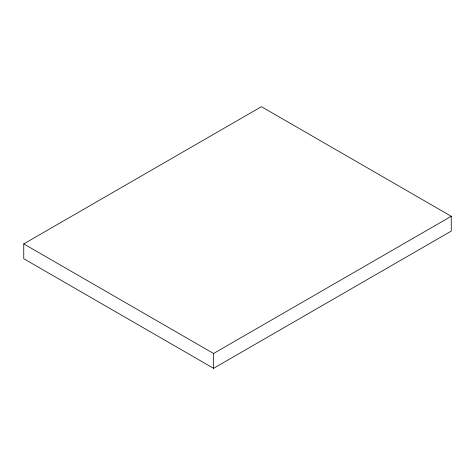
<?xml version="1.0" encoding="UTF-8"?>
<svg xmlns="http://www.w3.org/2000/svg" width="475" height="475" viewBox="0 0 475 475"><rect width="100%" height="100%" fill="white"/><g stroke="black" fill="none" stroke-linecap="round" stroke-linejoin="round"><path stroke-width="0.71" d="M23.75 243.901L261.422 106.679L451.25 216.279L451.25 231.099L213.578 368.321L23.75 258.721L23.75 243.901L213.578 353.495L451.25 216.279M213.578 353.495L213.578 368.321"/></g></svg>
